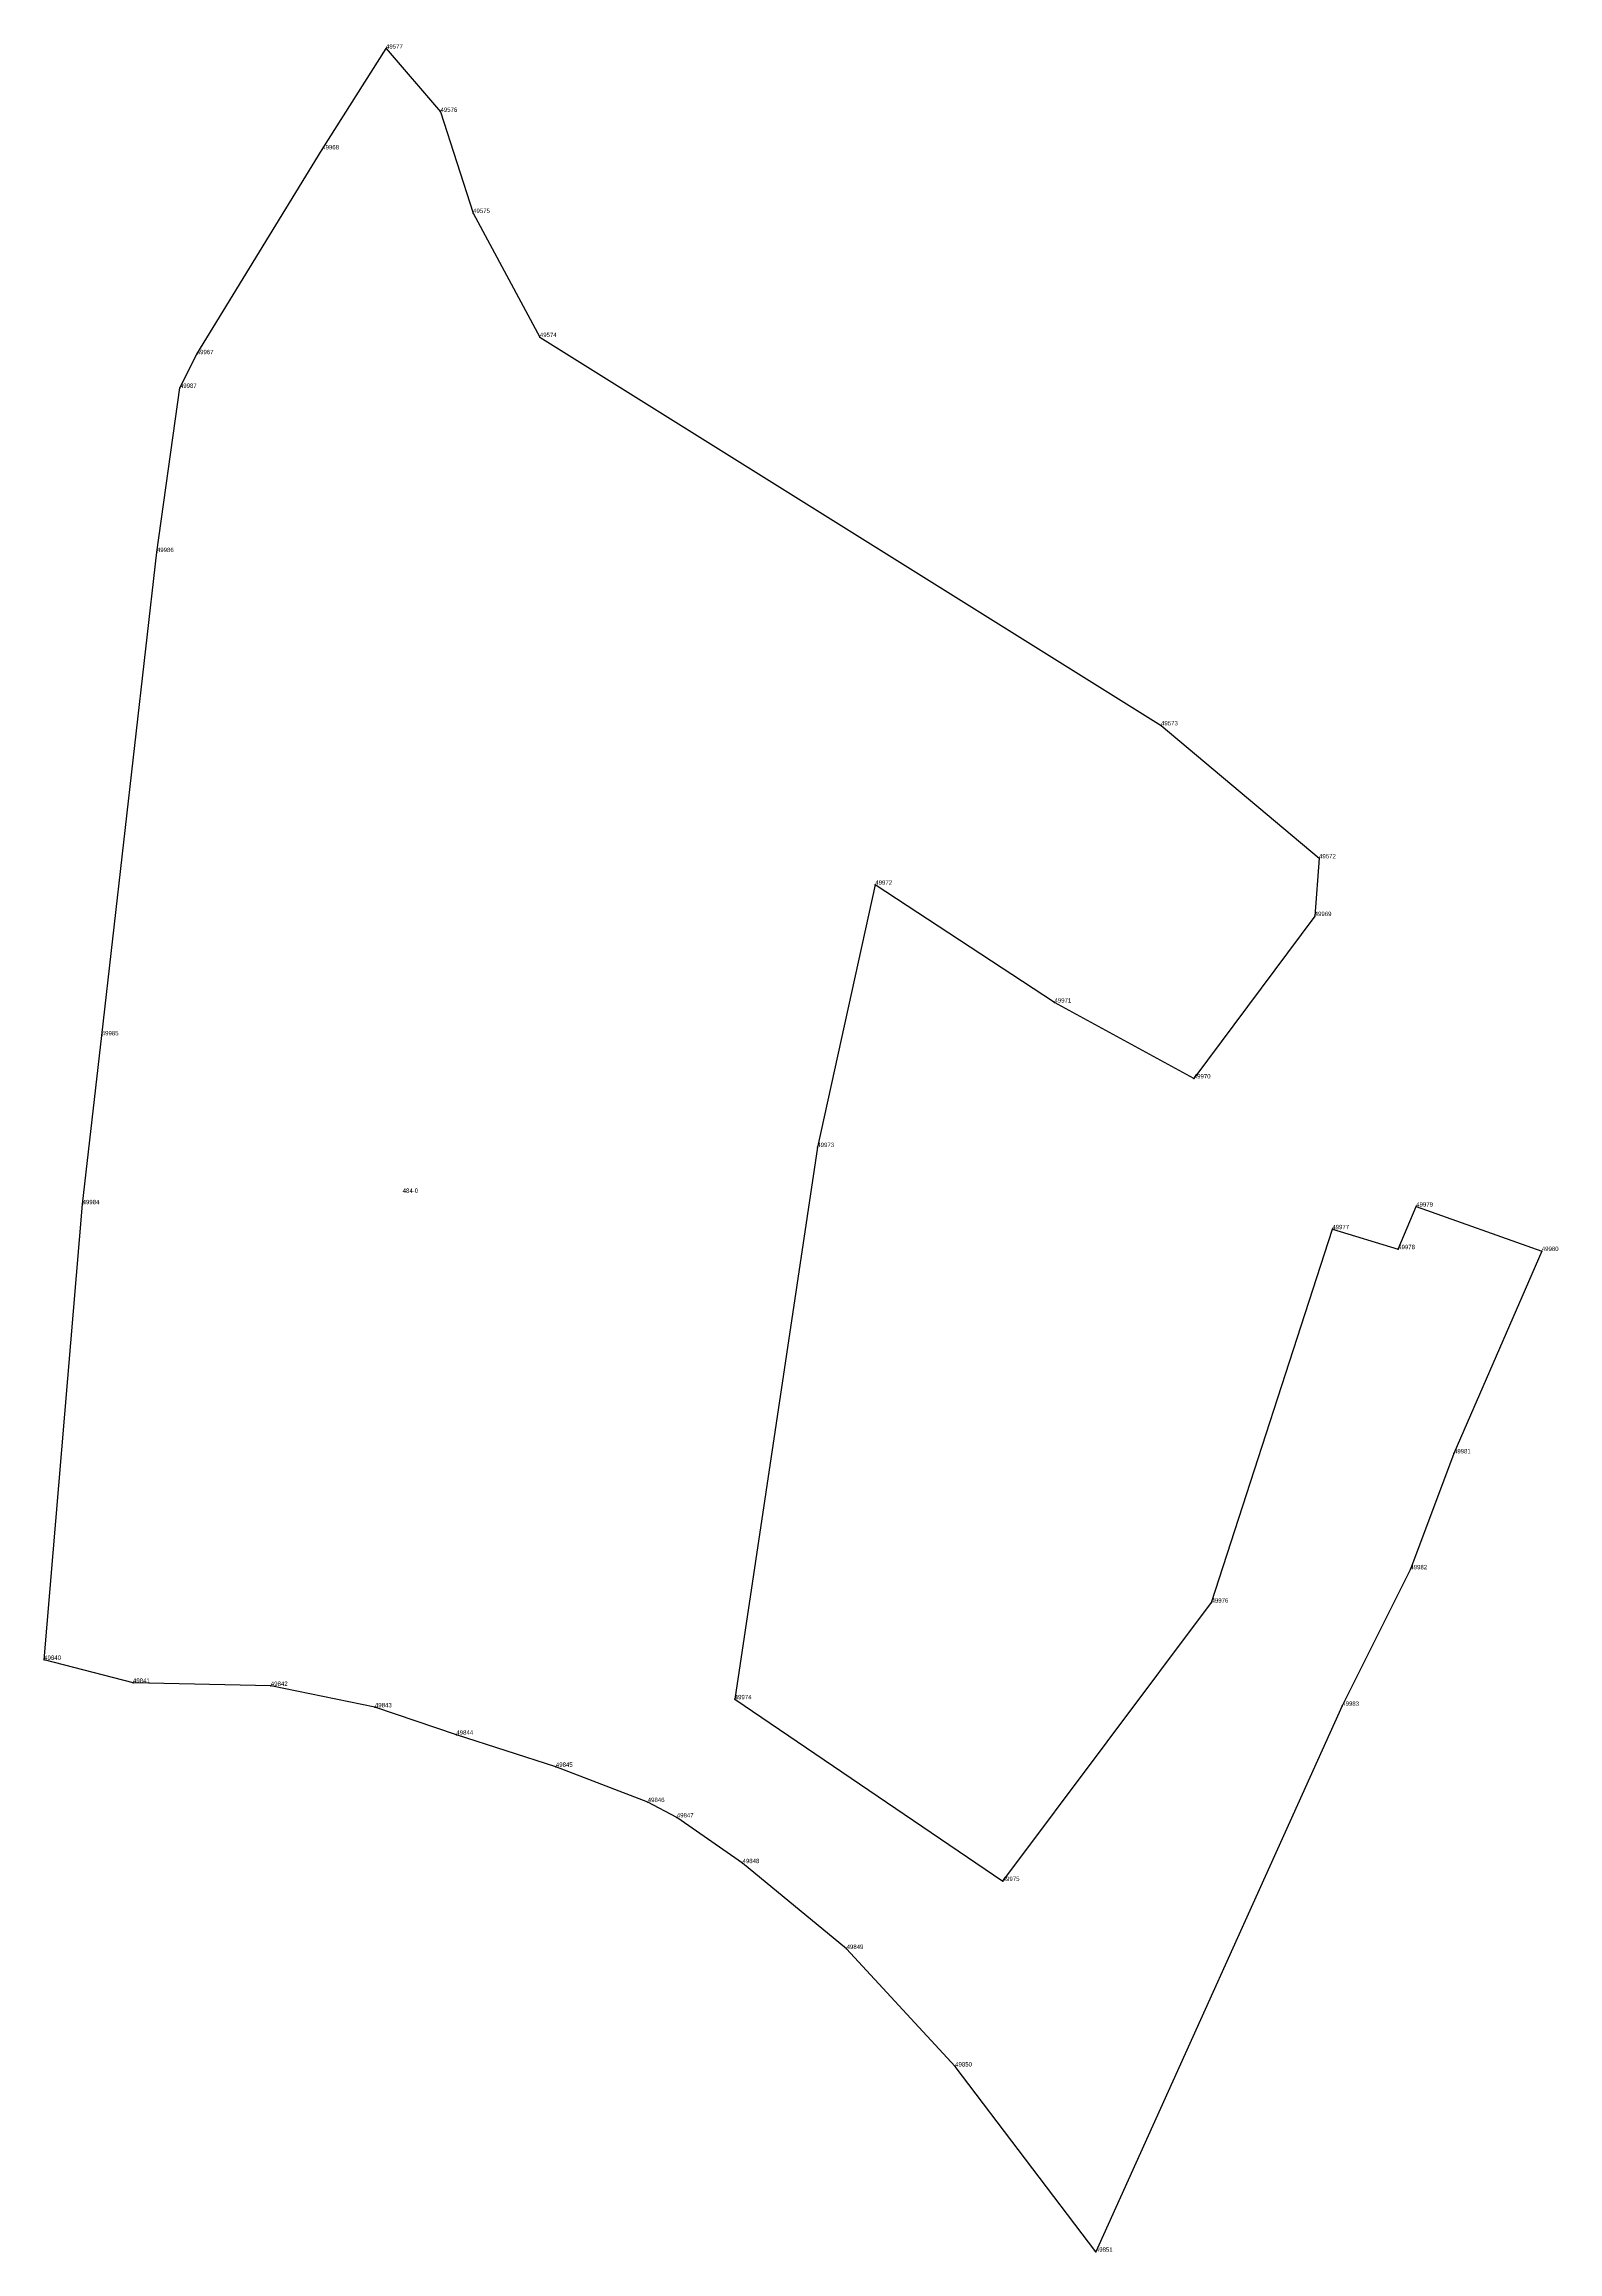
# Model space of a CAD drawing. Extents: x 7509905 to 7510182, y 4690288 to 4690692.
import ezdxf

# ---------------------------------------------------------------- set-up
doc = ezdxf.new("R2010")
doc.units = 0

msp = doc.modelspace()

# ---------------------------------------------------------------- linework, layer by layer
at = {"layer": 'Parcela Baze'}
msp.add_lwpolyline([(7509933.215, 4690635.2), (7509956.166, 4690672.677), (7509967.833, 4690691.119), (7509977.797, 4690679.536), (7509983.767, 4690661.034), (7509995.976, 4690638.336), (7510109.592, 4690567.29), (7510138.497, 4690542.96), (7510137.702, 4690532.396), (7510115.58, 4690502.688), (7510090.101, 4690516.559), (7510057.332, 4690538.139), (7510046.73, 4690490.142), (7510031.616, 4690389.097), (7510080.635, 4690355.837), (7510118.837, 4690406.773), (7510140.929, 4690475.099), (7510152.969, 4690471.448), (7510156.27, 4690479.238), (7510179.239, 4690471.107), (7510163.178, 4690434.08), (7510155.197, 4690412.881), (7510142.736, 4690387.902), (7510097.673, 4690287.999), (7510071.934, 4690321.898), (7510052.084, 4690343.408), (7510033.045, 4690359.108), (7510021.025, 4690367.478), (7510015.705, 4690370.279), (7509998.906, 4690376.729), (7509980.696, 4690382.609), (7509965.806, 4690387.62), (7509946.766, 4690391.54), (7509921.556, 4690392.102), (7509905.306, 4690396.302), (7509912.34, 4690479.67), (7509915.84, 4690510.566), (7509925.934, 4690598.992), (7509930.135, 4690629.04), (7509933.215, 4690635.2)], dxfattribs=at)
at = {"layer": 'Pikat'}
for p in [(7509967.833, 4690691.119), (7509977.797, 4690679.536), (7509956.166, 4690672.677), (7509983.767, 4690661.034), (7509995.976, 4690638.336), (7509933.215, 4690635.2), (7509930.135, 4690629.04), (7509925.934, 4690598.992), (7510109.592, 4690567.29), (7510138.497, 4690542.96), (7510057.332, 4690538.139), (7510137.702, 4690532.396), (7510090.101, 4690516.559), (7509915.84, 4690510.566), (7510115.58, 4690502.688), (7510046.73, 4690490.142), (7509912.34, 4690479.67), (7510156.27, 4690479.238), (7510140.929, 4690475.099), (7510152.969, 4690471.448), (7510179.239, 4690471.107), (7510163.178, 4690434.08), (7510155.197, 4690412.881), (7510118.837, 4690406.773), (7509905.306, 4690396.302), (7509921.556, 4690392.102), (7509946.766, 4690391.54), (7509965.806, 4690387.62), (7510031.616, 4690389.097), (7510142.736, 4690387.902), (7509980.696, 4690382.609), (7509998.906, 4690376.729), (7510015.705, 4690370.279), (7510021.025, 4690367.478), (7510033.045, 4690359.108), (7510080.635, 4690355.837), (7510052.084, 4690343.408), (7510071.934, 4690321.898), (7510097.673, 4690287.999)]:
    msp.add_point(p, dxfattribs=at)

# ---------------------------------------------------------------- texts
at = {"layer": 'Nr e Pikave Gjeodezike te Parceles Baze'}
for s, p in [('49577', (7509967.833, 4690691.119)), ('49576', (7509977.797, 4690679.536)), ('49968', (7509956.166, 4690672.677)), ('49575', (7509983.767, 4690661.034)), ('49574', (7509995.976, 4690638.336)), ('49967', (7509933.215, 4690635.2)), ('49987', (7509930.135, 4690629.04)), ('49986', (7509925.934, 4690598.992)), ('49573', (7510109.592, 4690567.29)), ('49572', (7510138.497, 4690542.96)), ('49972', (7510057.332, 4690538.139)), ('49969', (7510137.702, 4690532.396)), ('49971', (7510090.101, 4690516.559)), ('49985', (7509915.84, 4690510.566)), ('49970', (7510115.58, 4690502.688)), ('49973', (7510046.73, 4690490.142)), ('49984', (7509912.34, 4690479.67)), ('49979', (7510156.27, 4690479.238)), ('49977', (7510140.929, 4690475.099)), ('49978', (7510152.969, 4690471.448)), ('49980', (7510179.239, 4690471.107)), ('49981', (7510163.178, 4690434.08)), ('49982', (7510155.197, 4690412.881)), ('49976', (7510118.837, 4690406.773)), ('49840', (7509905.306, 4690396.302)), ('49841', (7509921.556, 4690392.102)), ('49842', (7509946.766, 4690391.54)), ('49843', (7509965.806, 4690387.62)), ('49974', (7510031.616, 4690389.097)), ('49983', (7510142.736, 4690387.902)), ('49844', (7509980.696, 4690382.609)), ('49845', (7509998.906, 4690376.729)), ('49846', (7510015.705, 4690370.279)), ('49847', (7510021.025, 4690367.478)), ('49848', (7510033.045, 4690359.108)), ('49975', (7510080.635, 4690355.837)), ('49849', (7510052.084, 4690343.408)), ('49850', (7510071.934, 4690321.898)), ('49851', (7510097.673, 4690287.999))]:
    msp.add_text(s, height=0.8, dxfattribs=at).set_placement(p)
at = {"layer": 'Nr Parceles Baze'}
msp.add_text('484-0', height=0.8, dxfattribs=at).set_placement((7509970.879, 4690481.755))

doc.saveas('drawing.dxf')
